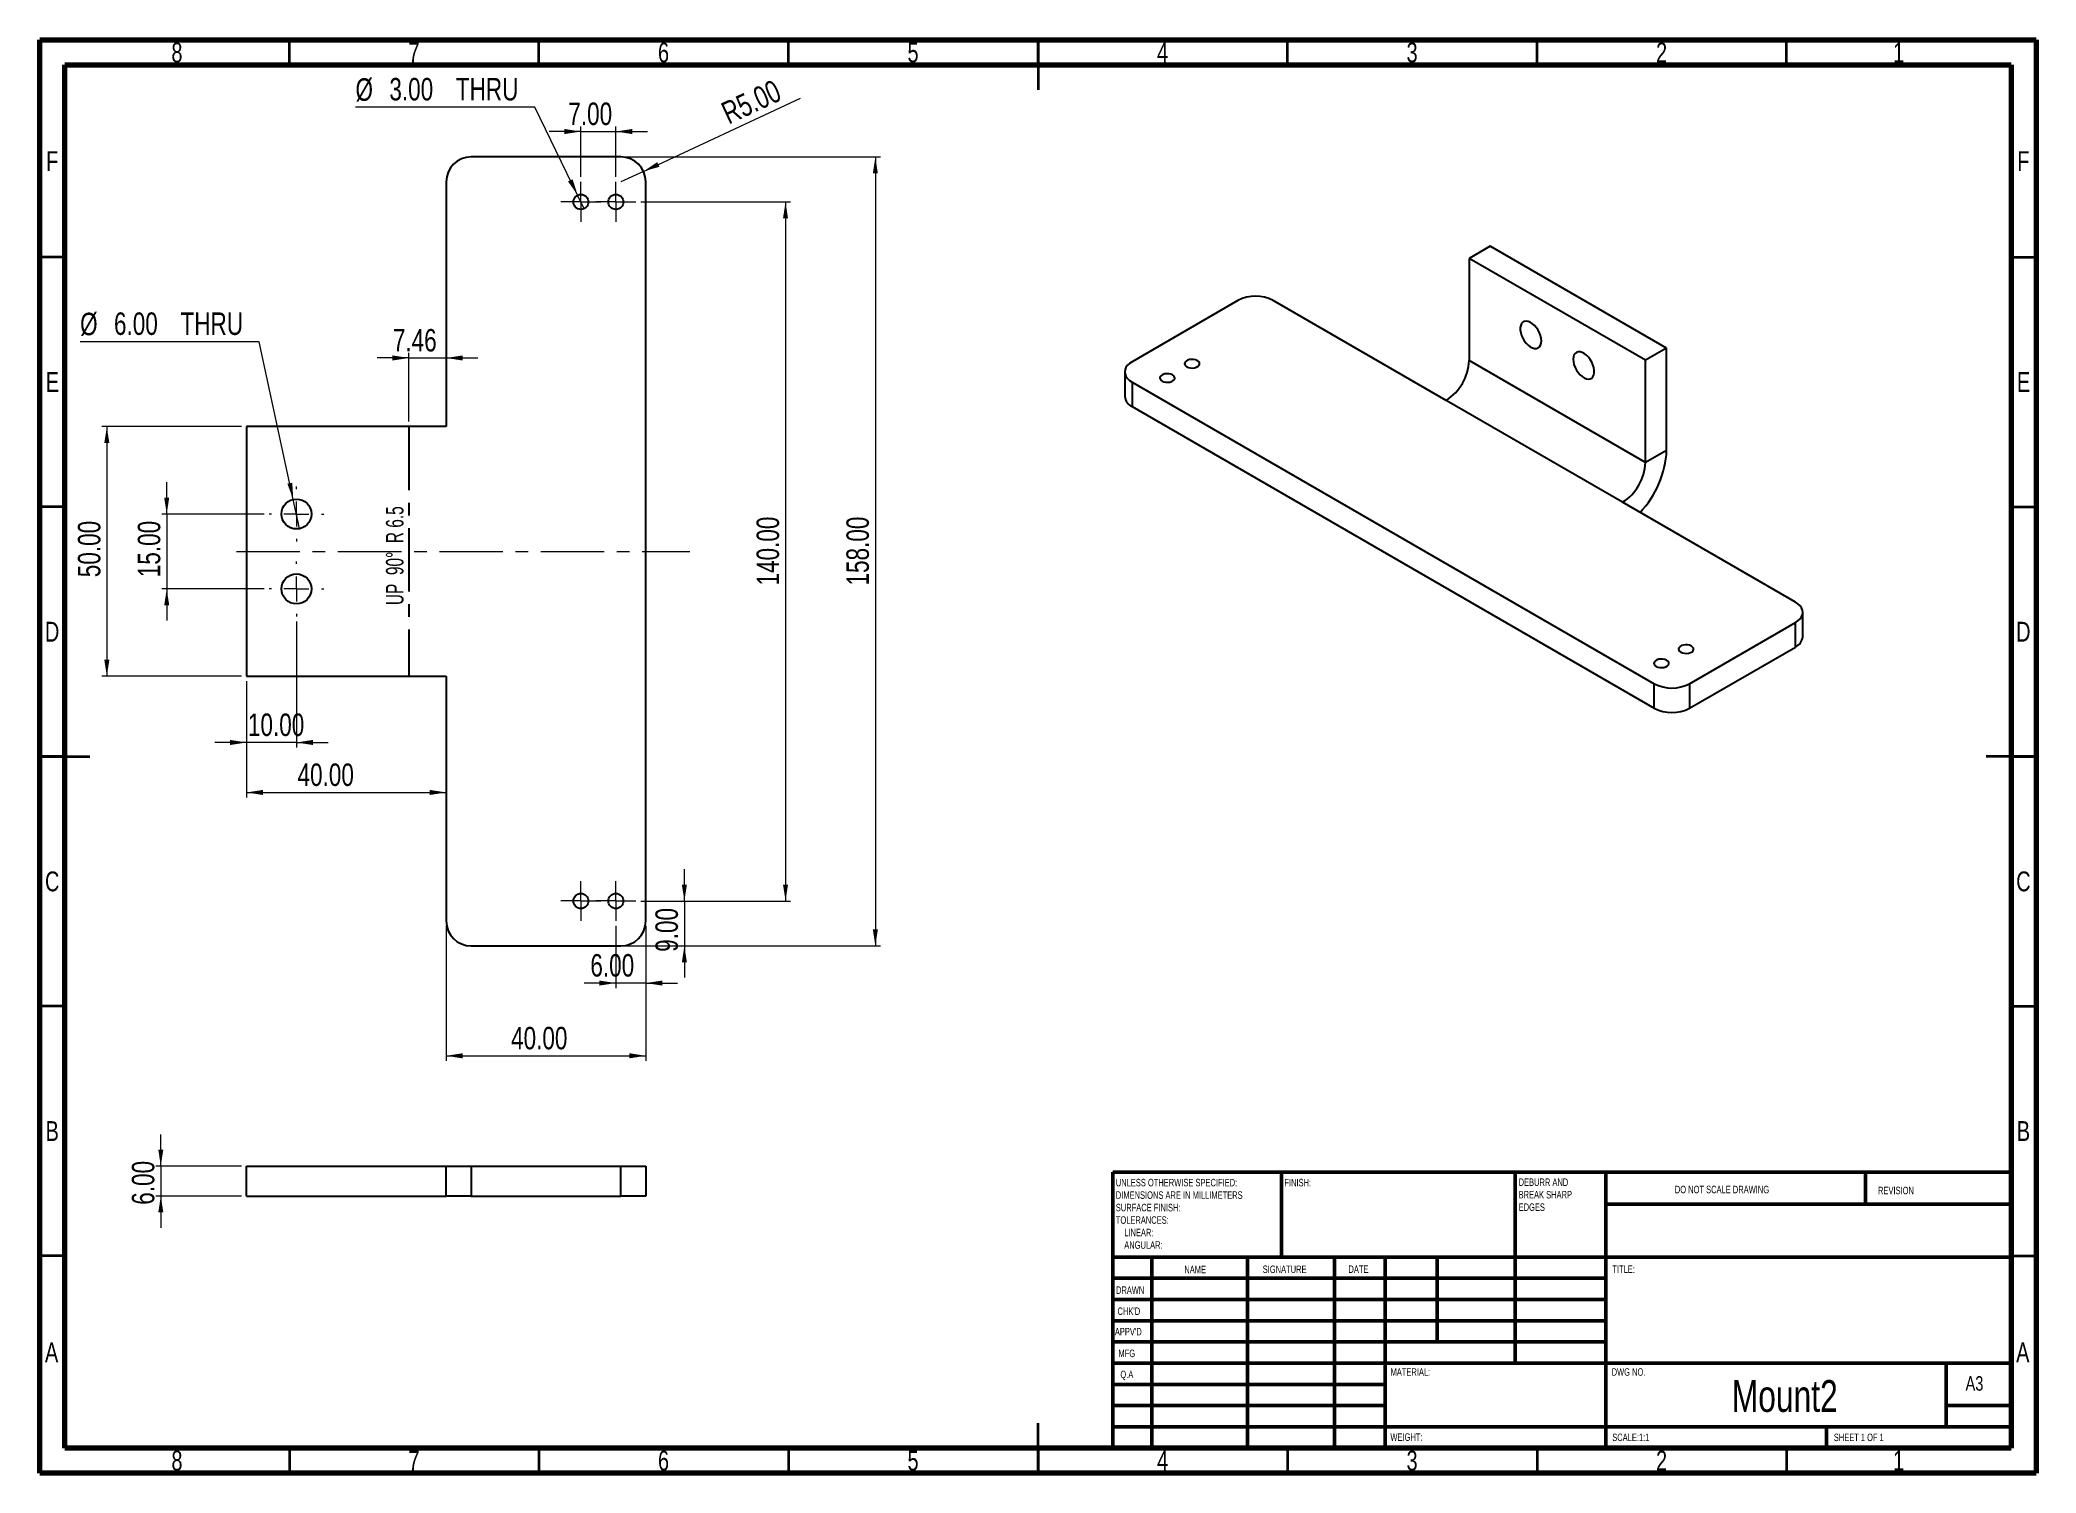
# Model space of a CAD drawing. Header units: millimetres. Extents: x 15 to 415, y 5 to 292.
import ezdxf

# ---------------------------------------------------------------- set-up
doc = ezdxf.new("R2010")
doc.units = ezdxf.units.MM
doc.linetypes.add('CENTERX2', pattern=[20.32, 12.7, -2.54, 2.54, -2.54])
doc.styles.add('SLDTEXTSTYLE0', font='TXT', dxfattribs={"width": 0.75})
doc.styles.add('SLDTEXTSTYLE1', font='TXT', dxfattribs={"width": 0.686449})
doc.styles.add('SLDTEXTSTYLE2', font='TXT', dxfattribs={"width": 0.6875})
doc.styles.add('SLDTEXTSTYLE3', font='TXT', dxfattribs={"width": 0.660714})
doc.dimstyles.new('SLDDIMSTYLE0', dxfattribs={"dimtxt": 4.5, "dimasz": 3.302, "dimexe": 0, "dimexo": 0.0625, "dimgap": 1.125, "dimtad": 1, "dimrnd": 1e-09, "dimzin": 4, "dimdsep": 46, "dimtxsty": 'SLDTEXTSTYLE0', "dimsah": 1, "dimcen": 0.09, "dimadec": 0, "dimazin": 1, "dimtfac": 1, "dimtofl": 0, "dimtmove": 0, "dimatfit": 3, "dimfxl": 0, "dimfrac": 2, "dimtolj": 1, "dimtzin": 12, "dimarcsym": 0})
doc.dimstyles.new('SLDDIMSTYLE1', dxfattribs={"dimtxt": 4.5, "dimasz": 3.302, "dimexe": 0, "dimexo": 0.0625, "dimgap": 1.125, "dimtad": 1, "dimrnd": 1e-09, "dimzin": 4, "dimdsep": 46, "dimtxsty": 'SLDTEXTSTYLE0', "dimsah": 1, "dimcen": 0.09, "dimadec": 0, "dimazin": 1, "dimtfac": 1, "dimtmove": 0, "dimatfit": 0, "dimfxl": 0, "dimfrac": 2, "dimtolj": 1, "dimtzin": 12, "dimarcsym": 0})
doc.dimstyles.new('SLDDIMSTYLE2', dxfattribs={"dimtxt": 4.5, "dimasz": 3.302, "dimexe": 0, "dimexo": 0.0625, "dimgap": 1.125, "dimtad": 1, "dimrnd": 1e-09, "dimzin": 12, "dimdsep": 46, "dimtxsty": 'SLDTEXTSTYLE0', "dimsah": 1, "dimcen": 0.09, "dimadec": 0, "dimazin": 3, "dimtfac": 1, "dimtmove": 0, "dimatfit": 0, "dimfxl": 0, "dimfrac": 2, "dimtolj": 1, "dimtzin": 12, "dimarcsym": 0})
doc.dimstyles.new('SLDDIMSTYLE3', dxfattribs={"dimtxt": 4.5, "dimasz": 3.302, "dimexe": 0, "dimexo": 0.0625, "dimgap": 1.125, "dimtad": 0, "dimtih": 1, "dimtoh": 1, "dimrnd": 1e-09, "dimzin": 4, "dimdsep": 46, "dimtxsty": 'SLDTEXTSTYLE0', "dimblk1": 'NONE', "dimsah": 1, "dimcen": 0, "dimadec": 0, "dimazin": 1, "dimtfac": 1, "dimtmove": 0, "dimatfit": 3, "dimldrblk": 'NONE', "dimfxl": 0, "dimfrac": 2, "dimtolj": 1, "dimtzin": 12, "dimarcsym": 0})
doc.dimstyles.new('SLDDIMSTYLE4', dxfattribs={"dimtxt": 4.5, "dimasz": 3.302, "dimexe": 0, "dimexo": 0.0625, "dimgap": 1.125, "dimtad": 1, "dimrnd": 1e-09, "dimzin": 4, "dimdsep": 46, "dimtxsty": 'SLDTEXTSTYLE0', "dimsah": 1, "dimcen": 0, "dimadec": 0, "dimazin": 1, "dimtfac": 1, "dimtofl": 0, "dimtmove": 0, "dimatfit": 3, "dimfxl": 0, "dimfrac": 2, "dimtolj": 1, "dimtzin": 12, "dimarcsym": 0})

# ---------------------------------------------------------------- blocks, each defined once
blk = doc.blocks.new('SW_NOTE_0')
at = {"color": 0, "linetype": 'Continuous', "lineweight": 0, "char_height": 1.5, "attachment_point": 1, "style": 'SLDTEXTSTYLE0'}
for s, insert in [('UNLESS OTHERWISE SPECIFIED:', (0, 1.93)), ('SURFACE FINISH:', (0, -3.07)), ('DIMENSIONS ARE IN MILLIMETERS', (0, -0.57)), ('TOLERANCES:', (0, -5.57)), ('ANGULAR:', (1.69, -10.57)), ('LINEAR:', (1.69, -8.07))]:
    blk.add_mtext(s, dxfattribs=dict(at, insert=insert))
blk = doc.blocks.new('SW_NOTE_0_1')
at = {"color": 0, "linetype": 'Continuous', "lineweight": 0, "char_height": 1.5, "attachment_point": 1, "style": 'SLDTEXTSTYLE0'}
for s, insert in [('DEBURR AND', (0, 1.93)), ('BREAK SHARP', (0, -0.57)), ('EDGES', (0, -3.07))]:
    blk.add_mtext(s, dxfattribs=dict(at, insert=insert))
blk = doc.blocks.new('_D')
at = {"color": 7, "linetype": 'Continuous', "lineweight": 0}
for p, q in [((55.41, 214.56), (27.41, 214.56)), ((28.41, 214.56), (28.41, 164.56)), ((55.41, 164.56), (27.41, 164.56))]:
    blk.add_line(p, q, dxfattribs=at)
at = {"color": 7, "linetype": 'Continuous', "lineweight": 18}
for points in [[(28.41, 214.56), (27.9, 211.26), (28.91, 211.26)], [(28.41, 164.56), (28.91, 167.86), (27.9, 167.86)]]:
    blk.add_solid(points, dxfattribs=at)
at = {"color": 7, "linetype": 'Continuous', "lineweight": 18, "insert": (22.61, 184.4), "char_height": 4.5, "attachment_point": 1, "rotation": 90, "style": 'SLDTEXTSTYLE0'}
blk.add_mtext('50.00', dxfattribs=at)
blk = doc.blocks.new('_D_1')
at = {"color": 7, "linetype": 'Continuous', "lineweight": 0}
for p, q in [((40.41, 197.06), (40.41, 203.41)), ((59.91, 197.06), (39.41, 197.06)), ((40.41, 197.06), (40.41, 182.06)), ((59.91, 182.06), (39.41, 182.06)), ((40.41, 182.06), (40.41, 175.71))]:
    blk.add_line(p, q, dxfattribs=at)
at = {"color": 7, "linetype": 'Continuous', "lineweight": 18}
for points in [[(40.41, 197.06), (40.91, 200.36), (39.9, 200.36)], [(40.41, 182.06), (39.9, 178.76), (40.91, 178.76)]]:
    blk.add_solid(points, dxfattribs=at)
at = {"color": 7, "linetype": 'Continuous', "lineweight": 18, "insert": (34.61, 184.4), "char_height": 4.5, "attachment_point": 1, "rotation": 90, "style": 'SLDTEXTSTYLE0'}
blk.add_mtext('15.00', dxfattribs=at)
blk = doc.blocks.new('_D_2')
at = {"color": 7, "linetype": 'Continuous', "lineweight": 0}
for p, q in [((66.41, 175.56), (66.41, 150.31)), ((56.41, 163.56), (56.41, 150.31)), ((56.41, 151.31), (50.06, 151.31)), ((66.41, 151.31), (56.41, 151.31)), ((66.41, 151.31), (72.76, 151.31))]:
    blk.add_line(p, q, dxfattribs=at)
at = {"color": 7, "linetype": 'Continuous', "lineweight": 18}
for points in [[(56.41, 151.31), (53.1, 151.82), (53.1, 150.8)], [(66.41, 151.31), (69.71, 150.8), (69.71, 151.82)]]:
    blk.add_solid(points, dxfattribs=at)
at = {"color": 7, "linetype": 'Continuous', "lineweight": 18, "insert": (56.68, 157.11), "char_height": 4.5, "attachment_point": 1, "style": 'SLDTEXTSTYLE0'}
blk.add_mtext('10.00', dxfattribs=at)
blk = doc.blocks.new('_D_3')
at = {"color": 7, "linetype": 'Continuous', "lineweight": 0}
for p, q in [((56.41, 163.56), (56.41, 140.3)), ((56.41, 141.3), (96.41, 141.3))]:
    blk.add_line(p, q, dxfattribs=at)
at = {"color": 7, "linetype": 'Continuous', "lineweight": 18}
for points in [[(56.41, 141.3), (59.71, 140.79), (59.71, 141.81)], [(96.41, 141.3), (93.1, 141.81), (93.1, 140.79)]]:
    blk.add_solid(points, dxfattribs=at)
at = {"color": 7, "linetype": 'Continuous', "lineweight": 18, "insert": (66.62, 147.1), "char_height": 4.5, "attachment_point": 1, "style": 'SLDTEXTSTYLE0'}
blk.add_mtext('40.00', dxfattribs=at)
blk = doc.blocks.new('_D_4')
at = {"color": 7, "linetype": 'Continuous', "lineweight": 0}
for p, q in [((88.94, 228.31), (82.59, 228.31)), ((88.94, 215.56), (88.94, 229.31)), ((88.94, 228.31), (96.41, 228.31)), ((96.41, 228.31), (102.76, 228.31))]:
    blk.add_line(p, q, dxfattribs=at)
at = {"color": 7, "linetype": 'Continuous', "lineweight": 18}
for points in [[(88.94, 228.31), (85.64, 228.82), (85.64, 227.8)], [(96.41, 228.31), (99.71, 227.8), (99.71, 228.82)]]:
    blk.add_solid(points, dxfattribs=at)
at = {"color": 7, "linetype": 'Continuous', "lineweight": 18, "insert": (85.72, 234.11), "char_height": 4.5, "attachment_point": 1, "style": 'SLDTEXTSTYLE0'}
blk.add_mtext('7.46', dxfattribs=at)
blk = doc.blocks.new('_D_5')
at = {"color": 7, "linetype": 'Continuous', "lineweight": 0}
for p, q in [((58.96, 231.57), (23.05, 231.57)), ((65.77, 199.99), (58.96, 231.57)), ((67.04, 194.13), (65.77, 199.99))]:
    blk.add_line(p, q, dxfattribs=at)
at = {"color": 7, "linetype": 'Continuous', "lineweight": 18}
blk.add_solid([(65.77, 199.99), (65.57, 203.33), (64.58, 203.12)], dxfattribs=at)
at = {"color": 7, "linetype": 'Continuous', "lineweight": 18, "char_height": 4.5, "attachment_point": 1, "style": 'SLDTEXTSTYLE0'}
for s, insert in [('%%c', (23.05, 237.37)), ('6.00', (29.84, 237.43)), ('THRU', (43.17, 237.43))]:
    blk.add_mtext(s, dxfattribs=dict(at, insert=insert))
blk = doc.blocks.new('_None')
blk = doc.blocks.new('_D_6')
at = {"color": 7, "linetype": 'Continuous', "lineweight": 0}
for p, q in [((96.41, 114.56), (96.41, 87.56)), ((136.41, 114.56), (136.41, 87.56)), ((96.41, 88.56), (136.41, 88.56))]:
    blk.add_line(p, q, dxfattribs=at)
at = {"color": 7, "linetype": 'Continuous', "lineweight": 18}
for points in [[(96.41, 88.56), (99.71, 88.05), (99.71, 89.07)], [(136.41, 88.56), (133.1, 89.07), (133.1, 88.05)]]:
    blk.add_solid(points, dxfattribs=at)
at = {"color": 7, "linetype": 'Continuous', "lineweight": 18, "insert": (109.41, 94.36), "char_height": 4.5, "attachment_point": 1, "style": 'SLDTEXTSTYLE0'}
blk.add_mtext('40.00', dxfattribs=at)
blk = doc.blocks.new('_D_7')
at = {"color": 7, "linetype": 'Continuous', "lineweight": 0}
for p, q in [((123.41, 273.66), (117.06, 273.66)), ((123.41, 264.56), (123.41, 274.66)), ((123.41, 273.66), (130.41, 273.66)), ((130.41, 264.56), (130.41, 274.66)), ((130.41, 273.66), (136.76, 273.66))]:
    blk.add_line(p, q, dxfattribs=at)
at = {"color": 7, "linetype": 'Continuous', "lineweight": 18}
for points in [[(123.41, 273.66), (120.1, 274.17), (120.1, 273.15)], [(130.41, 273.66), (133.71, 273.15), (133.71, 274.17)]]:
    blk.add_solid(points, dxfattribs=at)
at = {"color": 7, "linetype": 'Continuous', "lineweight": 18, "insert": (120.88, 279.46), "char_height": 4.5, "attachment_point": 1, "style": 'SLDTEXTSTYLE0'}
blk.add_mtext('7.00', dxfattribs=at)
blk = doc.blocks.new('_D_8')
at = {"color": 7, "linetype": 'Continuous', "lineweight": 0}
for q in [(167.4, 280.33), (131.41, 263.56)]:
    blk.add_line((135.94, 265.67), q, dxfattribs=at)
at = {"color": 7, "linetype": 'Continuous', "lineweight": 18}
blk.add_solid([(135.94, 265.67), (139.15, 266.61), (138.72, 267.53)], dxfattribs=at)
at = {"color": 7, "linetype": 'Continuous', "lineweight": 18, "insert": (151.11, 279.11), "char_height": 4.5, "attachment_point": 1, "rotation": 24.972, "style": 'SLDTEXTSTYLE0'}
blk.add_mtext('R5.00', dxfattribs=at)
blk = doc.blocks.new('_D_9')
at = {"color": 7, "linetype": 'Continuous', "lineweight": 0}
for p, q in [((114.14, 278.52), (78.23, 278.52)), ((122.75, 260.91), (114.14, 278.52)), ((124.06, 258.21), (122.75, 260.91))]:
    blk.add_line(p, q, dxfattribs=at)
at = {"color": 7, "linetype": 'Continuous', "lineweight": 18}
blk.add_solid([(122.75, 260.91), (121.75, 264.1), (120.84, 263.65)], dxfattribs=at)
at = {"color": 7, "linetype": 'Continuous', "lineweight": 18, "char_height": 4.5, "attachment_point": 1, "style": 'SLDTEXTSTYLE0'}
for s, insert in [('%%c', (78.23, 284.32)), ('3.00', (85.02, 284.39)), ('THRU', (98.34, 284.39))]:
    blk.add_mtext(s, dxfattribs=dict(at, insert=insert))
blk = doc.blocks.new('_D_10')
at = {"color": 7, "linetype": 'Continuous', "lineweight": 0}
for p, q in [((132.41, 268.56), (183.41, 268.56)), ((182.41, 268.56), (182.41, 110.56)), ((132.41, 110.56), (183.41, 110.56))]:
    blk.add_line(p, q, dxfattribs=at)
at = {"color": 7, "linetype": 'Continuous', "lineweight": 18}
for points in [[(182.41, 268.56), (181.9, 265.26), (182.91, 265.26)], [(182.41, 110.56), (182.91, 113.86), (181.9, 113.86)]]:
    blk.add_solid(points, dxfattribs=at)
at = {"color": 7, "linetype": 'Continuous', "lineweight": 18, "insert": (176.61, 182.74), "char_height": 4.5, "attachment_point": 1, "rotation": 90, "style": 'SLDTEXTSTYLE0'}
blk.add_mtext('158.00', dxfattribs=at)
blk = doc.blocks.new('_D_11')
at = {"color": 7, "linetype": 'Continuous', "lineweight": 0}
for p, q in [((135.41, 259.56), (165.41, 259.56)), ((164.41, 259.56), (164.41, 119.56)), ((135.41, 119.56), (165.41, 119.56))]:
    blk.add_line(p, q, dxfattribs=at)
at = {"color": 7, "linetype": 'Continuous', "lineweight": 18}
for points in [[(164.41, 259.56), (163.9, 256.26), (164.91, 256.26)], [(164.41, 119.56), (164.91, 122.86), (163.9, 122.86)]]:
    blk.add_solid(points, dxfattribs=at)
at = {"color": 7, "linetype": 'Continuous', "lineweight": 18, "insert": (158.61, 182.74), "char_height": 4.5, "attachment_point": 1, "rotation": 90, "style": 'SLDTEXTSTYLE0'}
blk.add_mtext('140.00', dxfattribs=at)
blk = doc.blocks.new('_D_12')
at = {"color": 7, "linetype": 'Continuous', "lineweight": 0}
for p, q in [((144.14, 119.56), (144.14, 125.91)), ((135.41, 119.56), (145.14, 119.56)), ((144.14, 119.56), (144.14, 110.56)), ((132.41, 110.56), (145.14, 110.56)), ((144.14, 110.56), (144.14, 104.21))]:
    blk.add_line(p, q, dxfattribs=at)
at = {"color": 7, "linetype": 'Continuous', "lineweight": 18}
for points in [[(144.14, 119.56), (144.65, 122.86), (143.63, 122.86)], [(144.14, 110.56), (143.63, 107.26), (144.65, 107.26)]]:
    blk.add_solid(points, dxfattribs=at)
at = {"color": 7, "linetype": 'Continuous', "lineweight": 18, "insert": (138.34, 109.38), "char_height": 4.5, "attachment_point": 1, "rotation": 90, "style": 'SLDTEXTSTYLE0'}
blk.add_mtext('9.00', dxfattribs=at)
blk = doc.blocks.new('_D_13')
at = {"color": 7, "linetype": 'Continuous', "lineweight": 0}
for p, q in [((130.41, 114.56), (130.41, 102.13)), ((136.41, 114.56), (136.41, 102.13)), ((130.41, 103.13), (124.06, 103.13)), ((136.41, 103.13), (130.41, 103.13)), ((136.41, 103.13), (142.76, 103.13))]:
    blk.add_line(p, q, dxfattribs=at)
at = {"color": 7, "linetype": 'Continuous', "lineweight": 18}
for points in [[(130.41, 103.13), (127.1, 103.63), (127.1, 102.62)], [(136.41, 103.13), (139.71, 102.62), (139.71, 103.63)]]:
    blk.add_solid(points, dxfattribs=at)
at = {"color": 7, "linetype": 'Continuous', "lineweight": 18, "insert": (125.3, 108.93), "char_height": 4.5, "attachment_point": 1, "style": 'SLDTEXTSTYLE0'}
blk.add_mtext('6.00', dxfattribs=at)
blk = doc.blocks.new('SW_CENTERMARKSYMBOL_0')
at = {"color": 0, "linetype": 'Continuous', "lineweight": 18}
for p, q in [((0, 5), (0, 5.5)), ((-5, 0), (-5.5, 0)), ((0, 0), (-2.5, 0)), ((0, 0), (0, 2.5)), ((0, 0), (0, -2.5)), ((0, 0), (2.5, 0)), ((5, 0), (5.5, 0)), ((0, -5), (0, -5.5))]:
    blk.add_line(p, q, dxfattribs=at)
blk = doc.blocks.new('SW_CENTERMARKSYMBOL_1')
at = {"color": 0, "linetype": 'Continuous', "lineweight": 18}
for p, q in [((0, 5), (0, 5.5)), ((-5, 0), (-5.5, 0)), ((0, 0), (-2.5, 0)), ((0, 0), (0, 2.5)), ((0, 0), (0, -2.5)), ((0, 0), (2.5, 0)), ((5, 0), (5.5, 0)), ((0, -5), (0, -5.5))]:
    blk.add_line(p, q, dxfattribs=at)
blk = doc.blocks.new('SW_CENTERMARKSYMBOL_2')
at = {"color": 0, "linetype": 'Continuous', "lineweight": 18}
for p, q in [((0, 2.5), (0, 4)), ((-2.5, 0), (-4, 0)), ((0, 0), (-2.5, 0)), ((0, 0), (0, 2.5)), ((0, 0), (0, -2.5)), ((0, 0), (2.5, 0)), ((2.5, 0), (4, 0)), ((0, -2.5), (0, -4))]:
    blk.add_line(p, q, dxfattribs=at)
blk = doc.blocks.new('SW_CENTERMARKSYMBOL_3')
at = {"color": 0, "linetype": 'Continuous', "lineweight": 18}
for p, q in [((0, 2.5), (0, 4)), ((-2.5, 0), (-4, 0)), ((0, 0), (-2.5, 0)), ((0, 0), (0, 2.5)), ((0, 0), (0, -2.5)), ((0, 0), (2.5, 0)), ((2.5, 0), (4, 0)), ((0, -2.5), (0, -4))]:
    blk.add_line(p, q, dxfattribs=at)
blk = doc.blocks.new('SW_CENTERMARKSYMBOL_4')
at = {"color": 0, "linetype": 'Continuous', "lineweight": 18}
for p, q in [((0, 2.5), (0, 4)), ((-2.5, 0), (-4, 0)), ((0, 0), (-2.5, 0)), ((0, 0), (0, 2.5)), ((0, 0), (0, -2.5)), ((0, 0), (2.5, 0)), ((2.5, 0), (4, 0)), ((0, -2.5), (0, -4))]:
    blk.add_line(p, q, dxfattribs=at)
blk = doc.blocks.new('SW_CENTERMARKSYMBOL_5')
at = {"color": 0, "linetype": 'Continuous', "lineweight": 18}
for p, q in [((0, 2.5), (0, 4)), ((-2.5, 0), (-4, 0)), ((0, 0), (-2.5, 0)), ((0, 0), (0, 2.5)), ((0, 0), (0, -2.5)), ((0, 0), (2.5, 0)), ((2.5, 0), (4, 0)), ((0, -2.5), (0, -4))]:
    blk.add_line(p, q, dxfattribs=at)
blk = doc.blocks.new('_D_14')
at = {"color": 7, "linetype": 'Continuous', "lineweight": 0}
for p, q in [((39.22, 66.48), (39.22, 72.83)), ((55.41, 66.48), (38.22, 66.48)), ((39.22, 66.48), (39.22, 60.48)), ((55.41, 60.48), (38.22, 60.48)), ((39.22, 60.48), (39.22, 54.13))]:
    blk.add_line(p, q, dxfattribs=at)
at = {"color": 7, "linetype": 'Continuous', "lineweight": 18}
for points in [[(39.22, 66.48), (39.73, 69.78), (38.72, 69.78)], [(39.22, 60.48), (38.72, 57.18), (39.73, 57.18)]]:
    blk.add_solid(points, dxfattribs=at)
at = {"color": 7, "linetype": 'Continuous', "lineweight": 18, "insert": (33.42, 58.73), "char_height": 4.5, "attachment_point": 1, "rotation": 90, "style": 'SLDTEXTSTYLE0'}
blk.add_mtext('6.00', dxfattribs=at)

msp = doc.modelspace()

# ---------------------------------------------------------------- linework, layer by layer
at = {"color": 7, "linetype": 'Continuous', "lineweight": 70}
for p, q in [((15, 5), (15, 292)), ((15, 292), (415, 292)), ((415, 292), (415, 5)), ((20, 10), (20, 287)), ((20, 287), (410, 287)), ((410, 287), (410, 10)), ((410, 10), (20, 10)), ((415, 5), (15, 5))]:
    msp.add_line(p, q, dxfattribs=at)
at = {"color": 7, "linetype": 'Continuous', "lineweight": 35}
for p, q in [((65, 287), (65, 292)), ((115, 287), (115, 292)), ((165, 287), (165, 292)), ((215, 292), (215, 282)), ((215, 287), (215, 292)), ((265, 287), (265, 292)), ((315, 287), (315, 292)), ((365, 287), (365, 292)), ((20, 248.5), (15, 248.5)), ((410, 248.5), (415, 248.5)), ((20, 198.5), (15, 198.5)), ((410, 198.5), (415, 198.5)), ((15, 148.5), (25, 148.5)), ((20, 148.5), (15, 148.5)), ((415, 148.5), (405, 148.5)), ((410, 148.5), (415, 148.5)), ((20, 98.5), (15, 98.5)), ((410, 98.5), (415, 98.5)), ((20, 48.5), (15, 48.5)), ((410, 48.5), (415, 48.5)), ((215, 5), (215, 15)), ((65, 10), (65, 5)), ((115, 10), (115, 5)), ((165, 10), (165, 5)), ((215, 10), (215, 5)), ((265, 10), (265, 5)), ((315, 10), (315, 5)), ((365, 10), (365, 5))]:
    msp.add_line(p, q, dxfattribs=at)
at = {"color": 7, "linetype": 'Continuous', "lineweight": 25}
for p, q in [((131.406, 268.562), (101.406, 268.562)), ((96.406, 263.562), (96.406, 214.562)), ((136.406, 115.562), (136.406, 263.562)), ((305.617, 250.7), (301.374, 248.251)), ((336.729, 227.841), (301.374, 248.251)), ((301.374, 248.251), (301.374, 227.774)), ((340.972, 230.29), (305.617, 250.7)), ((255.058, 239.815), (233.845, 227.569)), ((296.778, 219.813), (262.129, 239.815)), ((340.972, 230.29), (336.729, 227.841)), ((340.972, 209.813), (340.972, 230.29)), ((232.381, 225.528), (232.381, 220.629)), ((336.729, 207.364), (301.374, 227.774)), ((336.729, 207.364), (336.729, 227.841)), ((233.845, 223.487), (338.497, 163.073)), ((233.845, 223.487), (233.845, 218.588)), ((233.845, 218.588), (338.497, 158.174)), ((332.133, 199.403), (296.778, 219.813)), ((56.406, 214.562), (56.406, 164.562)), ((96.406, 214.562), (56.406, 214.562)), ((340.972, 209.813), (336.729, 207.364)), ((366.781, 179.401), (332.133, 199.403)), ((368.246, 172.461), (368.246, 177.36)), ((345.568, 163.073), (366.781, 175.319)), ((366.781, 170.42), (366.781, 175.319)), ((345.568, 158.174), (366.781, 170.42)), ((56.406, 164.562), (96.406, 164.562)), ((96.406, 164.562), (96.406, 115.562)), ((338.497, 158.174), (338.497, 163.073)), ((345.568, 163.073), (345.568, 158.174)), ((101.406, 110.562), (131.406, 110.562)), ((56.406, 60.479), (56.406, 66.479)), ((56.406, 66.479), (96.406, 66.479)), ((96.406, 60.479), (96.406, 66.479)), ((96.406, 66.479), (101.406, 66.479)), ((101.406, 66.479), (101.406, 60.479)), ((101.406, 66.479), (131.406, 66.479)), ((131.406, 60.479), (131.406, 66.479)), ((131.406, 66.479), (136.406, 66.479)), ((136.406, 66.479), (136.406, 60.479)), ((56.406, 60.479), (96.406, 60.479)), ((101.406, 60.479), (96.406, 60.479)), ((101.406, 60.479), (131.406, 60.479)), ((136.406, 60.479), (131.406, 60.479))]:
    msp.add_line(p, q, dxfattribs=at)
at = {"color": 7, "linetype": 'CENTERX2'}
msp.add_line((88.945, 214.562), (88.945, 164.562), dxfattribs=at)
at = {"color": 7, "linetype": 'CENTERX2', "lineweight": 18}
msp.add_line((54.406, 189.562), (145.231, 189.562), dxfattribs=at)
at = {"color": 7, "linetype": 'Continuous', "lineweight": 50}
for p, q in [((230, 65.25), (410, 65.25)), ((230, 65.25), (230, 10)), ((263.8, 48.25), (263.8, 65.25)), ((310.6, 65.25), (310.6, 27)), ((328.8, 65.25), (328.8, 10)), ((380.8, 58.875), (380.8, 65.25)), ((410, 58.875), (328.8, 58.875)), ((410, 48.25), (230, 48.25)), ((237.8, 48.25), (237.8, 10)), ((256.991, 48.25), (256.991, 10)), ((274.399, 48.25), (274.399, 10)), ((284.6, 10), (284.6, 48.25)), ((295, 31.25), (295, 48.25)), ((328.8, 44), (230, 44)), ((328.8, 39.75), (230, 39.75)), ((328.8, 35.5), (230, 35.5)), ((328.8, 31.25), (230, 31.25)), ((284.6, 27), (230, 27)), ((284.6, 27), (410, 27)), ((397, 14.25), (397, 27)), ((284.6, 22.75), (230, 22.75)), ((284.6, 18.5), (230, 18.5)), ((410, 18.5), (397, 18.5)), ((230, 14.25), (410, 14.25)), ((373, 10), (373, 14.25))]:
    msp.add_line(p, q, dxfattribs=at)
at = {"color": 7, "linetype": 'Continuous', "lineweight": 25, "flags": 128}
for points in [[(315.87, 231.717), (315.826, 232.236), (315.698, 232.783), (315.489, 233.336), (315.21, 233.874), (314.87, 234.373), (314.485, 234.814), (314.069, 235.178), (313.641, 235.451), (313.217, 235.62), (312.814, 235.681), (312.45, 235.629), (312.139, 235.467), (311.893, 235.202), (311.724, 234.844), (311.638, 234.408), (311.638, 233.913), (311.724, 233.377), (311.893, 232.824), (312.139, 232.276), (312.45, 231.755), (312.814, 231.282), (313.217, 230.878), (313.641, 230.558), (314.069, 230.335), (314.485, 230.22), (314.87, 230.215), (315.21, 230.323), (315.489, 230.538), (315.698, 230.851), (315.826, 231.249), (315.87, 231.717)], [(244.805, 226.549), (245.147, 226.401), (245.547, 226.315), (245.973, 226.297), (246.39, 226.35), (246.765, 226.468), (247.067, 226.642), (247.271, 226.858), (247.362, 227.099), (247.332, 227.345), (247.183, 227.576), (246.927, 227.773), (246.585, 227.921), (246.185, 228.007), (245.759, 228.025), (245.342, 227.972), (244.967, 227.854), (244.665, 227.68), (244.461, 227.464), (244.37, 227.223), (244.4, 226.977), (244.549, 226.746), (244.805, 226.549)], [(322.234, 228.044), (322.277, 227.525), (322.405, 226.978), (322.614, 226.425), (322.893, 225.887), (323.233, 225.388), (323.618, 224.947), (324.034, 224.583), (324.462, 224.31), (324.887, 224.141), (325.289, 224.08), (325.653, 224.132), (325.964, 224.294), (326.21, 224.559), (326.379, 224.917), (326.465, 225.353), (326.465, 225.848), (326.379, 226.384), (326.21, 226.937), (325.964, 227.485), (325.653, 228.006), (325.289, 228.479), (324.887, 228.883), (324.462, 229.203), (324.034, 229.426), (323.618, 229.541), (323.233, 229.546), (322.893, 229.438), (322.614, 229.223), (322.405, 228.91), (322.277, 228.512), (322.234, 228.044)], [(233.845, 227.569), (233.336, 227.225), (232.926, 226.839), (232.625, 226.42), (232.442, 225.98), (232.381, 225.528), (232.442, 225.077), (232.625, 224.636), (232.926, 224.218), (233.336, 223.832), (233.845, 223.487)], [(239.856, 223.691), (240.197, 223.544), (240.597, 223.458), (241.023, 223.44), (241.44, 223.492), (241.815, 223.61), (242.117, 223.785), (242.322, 224.001), (242.412, 224.242), (242.382, 224.488), (242.233, 224.719), (241.977, 224.916), (241.635, 225.064), (241.235, 225.15), (240.809, 225.167), (240.392, 225.115), (240.017, 224.997), (239.715, 224.823), (239.511, 224.606), (239.42, 224.365), (239.451, 224.12), (239.6, 223.889), (239.856, 223.691)], [(366.781, 175.319), (367.291, 175.664), (367.701, 176.05), (368.001, 176.468), (368.184, 176.909), (368.246, 177.36), (368.184, 177.812), (368.001, 178.252), (367.701, 178.671), (367.291, 179.057), (366.781, 179.401)], [(340.972, 167.767), (340.63, 167.915), (340.23, 168.001), (339.804, 168.019), (339.387, 167.966), (339.012, 167.848), (338.71, 167.674), (338.506, 167.458), (338.415, 167.217), (338.445, 166.971), (338.595, 166.74), (338.851, 166.543), (339.192, 166.395), (339.592, 166.309), (340.018, 166.291), (340.435, 166.344), (340.81, 166.462), (341.112, 166.636), (341.317, 166.852), (341.407, 167.093), (341.377, 167.339), (341.228, 167.57), (340.972, 167.767)], [(345.922, 170.625), (345.58, 170.773), (345.18, 170.859), (344.754, 170.876), (344.337, 170.824), (343.962, 170.706), (343.66, 170.531), (343.456, 170.315), (343.365, 170.074), (343.395, 169.828), (343.544, 169.598), (343.8, 169.4), (344.142, 169.253), (344.542, 169.166), (344.968, 169.149), (345.385, 169.201), (345.76, 169.319), (346.062, 169.494), (346.266, 169.71), (346.357, 169.951), (346.327, 170.197), (346.177, 170.428), (345.922, 170.625)]]:
    msp.add_lwpolyline(points, dxfattribs=at)
at = {"color": 7, "linetype": 'Continuous', "lineweight": 25}
for centre, radius in [((123.406, 259.562), 1.5), ((130.406, 259.562), 1.5), ((66.406, 197.062), 3), ((66.406, 182.062), 3), ((123.406, 119.562), 1.5), ((130.406, 119.562), 1.5)]:
    msp.add_circle(centre, radius, dxfattribs=at)
for centre, radius, start, end in [((101.406, 263.562), 5, 90, 180), ((131.406, 263.562), 5, 0, 90), ((258.594, 233.055), 7.629, 62.39104, 117.60896), ((291.434, 228.206), 9.95, 302.48735, 357.51265), ((234.862, 220.863), 2.492, 185.39445, 245.92569), ((321.52, 210.781), 19.476, 316.50105, 357.15313), ((326.789, 207.796), 9.95, 302.48713, 357.51287), ((365.708, 172.736), 2.553, 294.86732, 353.81254), ((342.033, 169.833), 7.629, 242.39104, 297.60896), ((342.033, 164.934), 7.629, 242.39104, 297.60896), ((101.406, 115.562), 5, 180, 270), ((131.406, 115.562), 5, 270, 0)]:
    msp.add_arc(centre, radius, start, end, dxfattribs=at)

# ---------------------------------------------------------------- block references
at = {"color": 7, "linetype": 'Continuous', "lineweight": 0}
for name, p in [('SW_CENTERMARKSYMBOL_5', (123.406, 259.562)), ('SW_CENTERMARKSYMBOL_4', (130.406, 259.562)), ('SW_CENTERMARKSYMBOL_0', (66.406, 197.062)), ('SW_CENTERMARKSYMBOL_1', (66.406, 182.062)), ('SW_CENTERMARKSYMBOL_2', (123.406, 119.562)), ('SW_CENTERMARKSYMBOL_3', (130.406, 119.562)), ('SW_NOTE_0_1', (311.309, 62.069)), ('SW_NOTE_0', (230.594, 61.987))]:
    msp.add_blockref(name, p, dxfattribs=at)

# ---------------------------------------------------------------- texts
for s, insert, char_height, attachment_point, style in [('8', (42.46, 291.474), 3.969, 2, 'SLDTEXTSTYLE0'), ('7', (89.96, 291.474), 3.969, 2, 'SLDTEXTSTYLE0'), ('6', (139.96, 291.474), 3.969, 2, 'SLDTEXTSTYLE0'), ('5', (189.96, 291.474), 3.969, 2, 'SLDTEXTSTYLE0'), ('4', (239.96, 291.474), 3.969, 2, 'SLDTEXTSTYLE0'), ('3', (289.96, 291.474), 3.969, 2, 'SLDTEXTSTYLE0'), ('2', (339.96, 291.474), 3.969, 2, 'SLDTEXTSTYLE0'), ('1', (387.46, 291.474), 3.969, 2, 'SLDTEXTSTYLE0'), ('F', (17.458, 269.724), 3.969, 2, 'SLDTEXTSTYLE0'), ('F', (412.458, 269.724), 3.969, 2, 'SLDTEXTSTYLE0'), ('E', (17.508, 225.474), 3.969, 2, 'SLDTEXTSTYLE0'), ('E', (412.508, 225.474), 3.969, 2, 'SLDTEXTSTYLE0'), ('D', (17.453, 175.474), 3.969, 2, 'SLDTEXTSTYLE0'), ('D', (412.453, 175.474), 3.969, 2, 'SLDTEXTSTYLE0'), ('C', (17.459, 125.474), 3.969, 2, 'SLDTEXTSTYLE0'), ('C', (412.459, 125.474), 3.969, 2, 'SLDTEXTSTYLE0'), ('B', (17.471, 75.474), 3.969, 2, 'SLDTEXTSTYLE0'), ('B', (412.471, 75.474), 3.969, 2, 'SLDTEXTSTYLE0'), ('FINISH:', (264.371, 63.919), 1.5, 1, 'SLDTEXTSTYLE0'), ('DO NOT SCALE DRAWING', (342.615, 62.533), 1.5, 1, 'SLDTEXTSTYLE0'), ('REVISION', (383.328, 62.335), 1.5, 1, 'SLDTEXTSTYLE0'), ('NAME', (244.322, 46.501), 1.5, 1, 'SLDTEXTSTYLE0'), ('SIGNATURE', (260.034, 46.562), 1.5, 1, 'SLDTEXTSTYLE0'), ('DATE', (277.215, 46.576), 1.5, 1, 'SLDTEXTSTYLE0'), ('TITLE:', (330.09, 46.576), 1.5, 1, 'SLDTEXTSTYLE0'), ('DRAWN', (230.643, 42.385), 1.5, 1, 'SLDTEXTSTYLE1'), ("CHK'D", (230.939, 38.162), 1.5, 1, 'SLDTEXTSTYLE0'), ("APPV'D", (230.402, 34.066), 1.5, 1, 'SLDTEXTSTYLE0'), ('A', (17.34, 31.168), 3.969, 2, 'SLDTEXTSTYLE0'), ('MFG', (231.124, 29.716), 1.5, 1, 'SLDTEXTSTYLE0'), ('A', (412.34, 31.168), 3.969, 2, 'SLDTEXTSTYLE0'), ('Q.A', (231.509, 25.505), 1.5, 1, 'SLDTEXTSTYLE0'), ('MATERIAL:', (285.646, 25.986), 1.5, 1, 'SLDTEXTSTYLE0'), ('DWG NO.', (329.953, 25.986), 1.5, 1, 'SLDTEXTSTYLE0'), ('A3', (400.871, 24.406), 2.9104, 1, 'SLDTEXTSTYLE0'), ('Mount2', (364.639, 23.607), 6.35, 2, 'SLDTEXTSTYLE0'), ('WEIGHT:', (285.618, 12.949), 1.4986, 1, 'SLDTEXTSTYLE0'), ('SCALE:1:1', (330.074, 12.9), 1.5, 1, 'SLDTEXTSTYLE0'), ('SHEET 1 OF 1', (374.478, 12.9), 1.5, 1, 'SLDTEXTSTYLE2'), ('8', (42.46, 9.474), 3.969, 2, 'SLDTEXTSTYLE0'), ('7', (89.96, 9.474), 3.969, 2, 'SLDTEXTSTYLE0'), ('6', (139.96, 9.474), 3.969, 2, 'SLDTEXTSTYLE0'), ('5', (189.96, 9.474), 3.969, 2, 'SLDTEXTSTYLE0'), ('4', (239.96, 9.474), 3.969, 2, 'SLDTEXTSTYLE0'), ('3', (289.96, 9.474), 3.969, 2, 'SLDTEXTSTYLE0'), ('2', (339.96, 9.474), 3.969, 2, 'SLDTEXTSTYLE0'), ('1', (387.46, 9.474), 3.969, 2, 'SLDTEXTSTYLE0')]:
    msp.add_mtext(s, dxfattribs=dict(at, insert=insert, char_height=char_height, attachment_point=attachment_point, style=style))
at = {"color": 7, "linetype": 'Continuous', "lineweight": 0, "insert": (84.347, 188.714), "char_height": 3.5, "attachment_point": 2, "rotation": 90, "style": 'SLDTEXTSTYLE3'}
msp.add_mtext('UP  90°  R 6.5', dxfattribs=at)

# ---------------------------------------------------------------- dimensions: what is measured, and where the dimension line sits
at = {"color": 7, "linetype": 'Continuous', "lineweight": 18}
for p1, p2, picture, middle in [((124.065, 258.215), (122.747, 260.91), '_D_9', (95.391, 282.124)), ((67.039, 194.13), (65.773, 199.995), '_D_5', (40.214, 235.171))]:
    dim = msp.add_diameter_dim_2p(p1=p1, p2=p2, text='<> THRU', dimstyle='SLDDIMSTYLE3', dxfattribs=at)
    dim.commit()
    dim.dimension.update_dxf_attribs({"geometry": picture, "text_midpoint": middle, "dimtype": 163})
dim = msp.add_radius_dim(center=(131.406, 263.562), mpoint=(135.938, 265.673), dimstyle='SLDDIMSTYLE4', dxfattribs=at)
dim.commit()
dim.dimension.update_dxf_attribs({"geometry": '_D_8', "text_midpoint": (160.655, 277.184), "dimtype": 164})
for base, p1, p2, dimstyle, picture, middle in [((130.406, 273.663), (123.406, 263.562), (130.406, 263.562), 'SLDDIMSTYLE1', '_D_7', (126.694, 273.663)), ((96.406, 228.31), (88.945, 214.562), (96.406, 214.562), 'SLDDIMSTYLE2', '_D_4', (91.539, 228.31)), ((56.406, 151.311), (66.406, 176.562), (56.406, 164.562), 'SLDDIMSTYLE1', '_D_2', (64.157, 151.311)), ((96.406, 141.298), (56.406, 164.562), (96.406, 164.562), 'SLDDIMSTYLE0', '_D_3', (74.102, 141.298)), ((136.406, 88.562), (96.406, 115.562), (136.406, 115.562), 'SLDDIMSTYLE0', '_D_6', (116.888, 88.562)), ((130.406, 103.125), (136.406, 115.562), (130.406, 115.562), 'SLDDIMSTYLE1', '_D_13', (131.122, 103.125))]:
    dim = msp.add_linear_dim(base=base, p1=p1, p2=p2, dimstyle=dimstyle, dxfattribs=at)
    dim.commit()
    dim.dimension.update_dxf_attribs({"geometry": picture, "text_midpoint": middle, "dimtype": 160})
for base, p1, p2, dimstyle, picture, middle in [((182.406, 110.562), (131.406, 268.562), (131.406, 110.562), 'SLDDIMSTYLE0', '_D_10', (182.406, 191.882)), ((164.406, 119.562), (134.406, 259.562), (134.406, 119.562), 'SLDDIMSTYLE0', '_D_11', (164.406, 191.882)), ((28.406, 164.562), (56.406, 214.562), (56.406, 164.562), 'SLDDIMSTYLE0', '_D', (28.406, 191.882)), ((40.406, 182.062), (60.906, 197.062), (60.906, 182.062), 'SLDDIMSTYLE1', '_D_1', (40.406, 191.882)), ((144.139, 110.562), (134.406, 119.562), (131.406, 110.562), 'SLDDIMSTYLE1', '_D_12', (144.139, 115.204)), ((39.224, 60.479), (56.406, 66.479), (56.406, 60.479), 'SLDDIMSTYLE1', '_D_14', (39.224, 64.552))]:
    dim = msp.add_linear_dim(base=base, p1=p1, p2=p2, angle=90, dimstyle=dimstyle, dxfattribs=at)
    dim.commit()
    dim.dimension.update_dxf_attribs({"geometry": picture, "text_midpoint": middle, "dimtype": 160})

doc.saveas('drawing.dxf')
